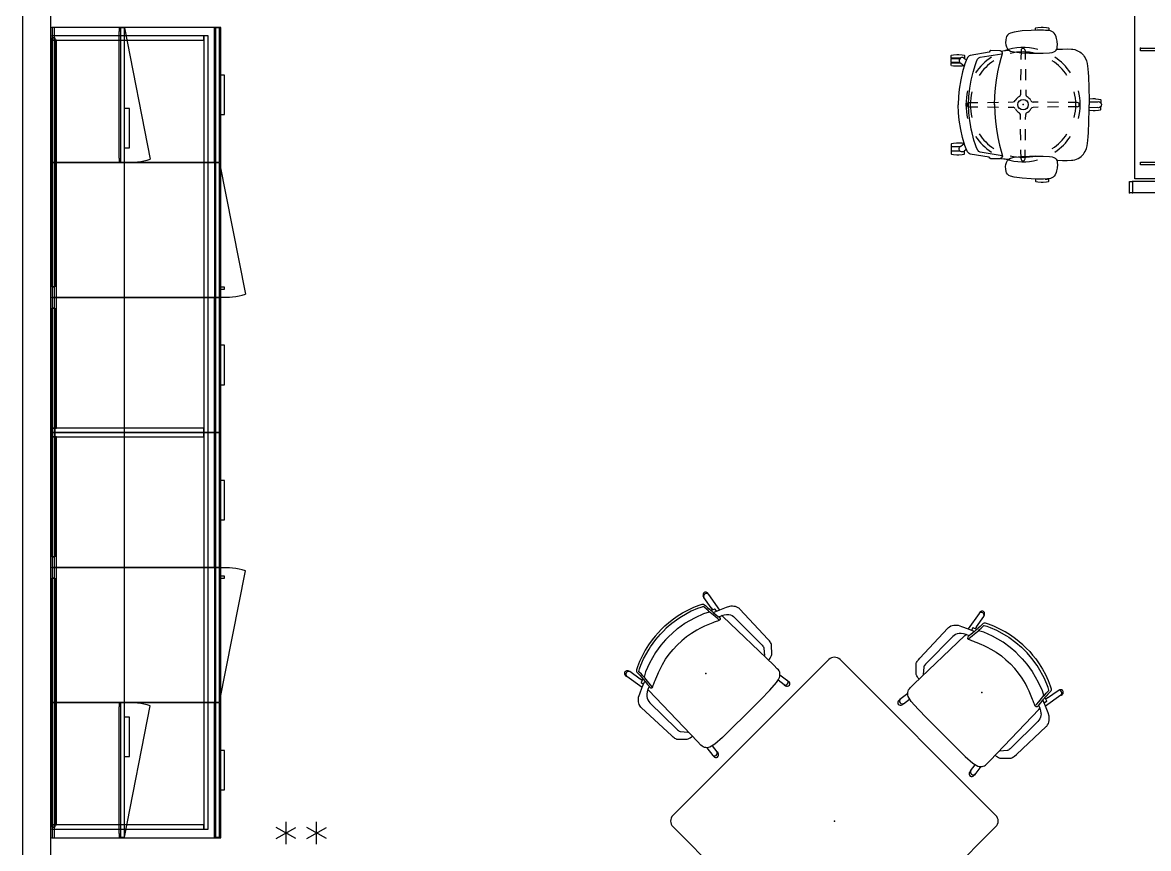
# Model space of a CAD drawing. Header units: inches. Extents: x -282 to 309, y -215 to 288.
# Drawn here: x -281.8 to -81.8, y -74 to 72.8 of the extents above; entities that cross this region are included whole.
import ezdxf

# ---------------------------------------------------------------- set-up
doc = ezdxf.new("R2010")
doc.units = ezdxf.units.IN
doc.header["$MEASUREMENT"] = 0
for name, color, linetype in [('HARDWARE', 4, 'Continuous'), ('PANEL', 7, 'Continuous'), ('PANEL-HT', 7, 'Continuous'), ('SEAT', 5, 'Continuous'), ('STORAGE', 4, 'Continuous'), ('TABLE', 6, 'Continuous'), ('WKSURF', 6, 'Continuous')]:
    doc.layers.add(name, color=color, linetype=linetype)

# ---------------------------------------------------------------- blocks, each defined once
blk = doc.blocks.new('aao271_48h_0p')
at = {"layer": 'HARDWARE'}
for p, q in [((0, -2), (0, 0)), ((0, 0), (0.5, 0)), ((0.5, 0), (0.5, -2)), ((0.5, -2), (0, -2))]:
    blk.add_line(p, q, dxfattribs=at)
for p in [(0, 0), (0.5, 0)]:
    blk.add_point(p, dxfattribs=at)
blk = doc.blocks.new('mc1151_4830_0p')
at = {"layer": 'PANEL'}
for p, q in [((0, 0), (30, 0)), ((0, -2), (0, 0)), ((30, -2), (30, 0)), ((0, -2), (30, -2))]:
    blk.add_line(p, q, dxfattribs=at)
for p in [(0, 0), (30, 0), (0, -2), (30, -2)]:
    blk.add_point(p, dxfattribs=at)
at = {"layer": 'PANEL-HT'}
for p, q in [((9, -2), (11, 0)), ((10, -2), (12, 0)), ((11, -2), (13, 0)), ((17, -2), (19, 0)), ((18, -2), (20, 0)), ((21, 0), (19, -2))]:
    blk.add_line(p, q, dxfattribs=at)
blk = doc.blocks.new('1verus_stool_uphst_syntltlim_adjarms_adjseat_0p')
at = {"layer": 'SEAT'}
for p, q in [((-2.94, 12.1), (-3.03, 11.87)), ((-2.79, 12.33), (-2.94, 12.1)), ((-2.5, 12.59), (-2.79, 12.33)), ((-2.24, 12.73), (-2.5, 12.59)), ((-1.61, 12.91), (-2.24, 12.73)), ((-0.18, 13.09), (-1.61, 12.91)), ((1.44, 13.2), (-0.18, 13.09)), ((2.46, 13.23), (1.44, 13.2)), ((2.21, 13.57), (2.28, 13.65)), ((2.22, 13.23), (2.21, 13.57)), ((2.28, 13.65), (2.62, 13.71)), ((3.62, 13.24), (2.46, 13.23)), ((2.62, 13.71), (3.21, 13.76)), ((3.21, 13.76), (3.57, 13.76)), ((3.57, 13.76), (4.15, 13.71)), ((4.34, 13.2), (3.62, 13.24)), ((3.97, 13.22), (4.1, 13.25)), ((4.1, 13.25), (4.3, 13.23)), ((4.15, 13.71), (4.5, 13.65)), ((4.3, 13.23), (4.37, 13.2)), ((4.56, 13.17), (4.34, 13.2)), ((4.5, 13.65), (4.56, 13.57)), ((4.56, 13.57), (4.56, 13.18)), ((4.9, 13.11), (4.56, 13.17)), ((5.14, 13.01), (4.9, 13.11)), ((5.36, 12.87), (5.14, 13.01)), ((5.54, 12.72), (5.36, 12.87)), ((5.73, 12.45), (5.54, 12.72)), ((5.88, 12.07), (5.73, 12.45)), ((5.94, 11.75), (5.88, 12.07)), ((-3.09, 11.49), (-3.11, 11)), ((-3.11, 11), (-3.06, 10.64)), ((-3.03, 11.87), (-3.09, 11.49)), ((-3.06, 10.64), (-2.97, 10.27)), ((-2.97, 10.27), (-2.78, 9.94)), ((6.04, 11.27), (5.94, 11.75)), ((5.98, 9.87), (6.04, 10.05)), ((6.09, 10.65), (6.04, 11.27)), ((6.04, 10.05), (6.08, 10.32)), ((6.08, 10.32), (6.09, 10.65)), ((-12.76, 8.19), (-12.74, 8.21)), ((-12.76, 7.52), (-12.76, 8.19)), ((-12.75, 8.71), (-12.69, 8.78)), ((-12.75, 8.31), (-12.75, 8.71)), ((-12.72, 8.27), (-12.75, 8.31)), ((-12.74, 8.21), (-11.22, 8.21)), ((-11.17, 8.27), (-12.72, 8.27)), ((-12.69, 8.78), (-12.34, 8.84)), ((-12.34, 8.84), (-11.75, 8.89)), ((-11.77, 8.21), (-11.77, 8.27)), ((-11.75, 8.89), (-11.39, 8.89)), ((-11.39, 8.89), (-10.82, 8.84)), ((-11.39, 8.27), (-11.39, 8.21)), ((-11.26, 8.17), (-11.35, 7.98)), ((-11.12, 8.31), (-11.26, 8.17)), ((-10.92, 8.39), (-11.12, 8.31)), ((-10.7, 8.38), (-10.92, 8.39)), ((-10.82, 8.84), (-10.47, 8.78)), ((-10.5, 8.29), (-10.7, 8.38)), ((-10.41, 8.17), (-10.5, 8.29)), ((-10.44, 8.27), (-10.49, 8.27)), ((-10.47, 8.78), (-10.41, 8.71)), ((-10.4, 8.31), (-10.44, 8.27)), ((-10.41, 8.71), (-10.4, 8.31)), ((-10.07, 7.94), (-10.41, 8.17)), ((-9.87, 8.36), (-10.13, 7.84)), ((-9.6, 8.65), (-9.87, 8.36)), ((-9.37, 8.76), (-9.6, 8.65)), ((-6.03, 9.3), (-9.37, 8.76)), ((-8.26, 7.68), (-8.08, 8.09)), ((-8.08, 8.09), (-7.86, 8.34)), ((-7.86, 8.34), (-7.63, 8.42)), ((-7.63, 8.42), (-3.75, 9.06)), ((-5.9, 9.49), (-6.03, 9.3)), ((-5.73, 9.63), (-5.9, 9.49)), ((-4.14, 9.59), (-5.73, 9.63)), ((-4.18, 7.16), (-3.89, 8.27)), ((-4.05, 9.56), (-4.14, 9.59)), ((-3.82, 9.45), (-4.05, 9.56)), ((-3.82, 9.46), (-4, 9.56)), ((-3.89, 8.27), (-3.67, 9.12)), ((-3.87, 9.48), (-3.57, 9.55)), ((-3.7, 9.32), (-3.82, 9.46)), ((-3.7, 9.31), (-3.82, 9.45)), ((-3.75, 9.06), (-3.66, 9.13)), ((-3.66, 9.13), (-3.7, 9.32)), ((-3.67, 9.12), (-3.7, 9.31)), ((-3.57, 9.55), (-2.64, 9.7)), ((-2.78, 9.94), (-2.53, 9.7)), ((-2.64, 9.7), (-2.53, 9.7)), ((-2.53, 9.7), (-2.21, 9.52)), ((-2.21, 9.52), (-1.61, 9.36)), ((-1.61, 9.36), (-0.21, 9.2)), ((-0.36, 9.64), (-0.38, 8.01)), ((-0.21, 9.2), (1.17, 9.15)), ((0.36, 9.64), (0.39, 8.01)), ((1.17, 9.15), (3.59, 9.14)), ((3.59, 9.14), (4.67, 9.22)), ((4.67, 9.22), (5.19, 9.29)), ((5.19, 9.29), (5.46, 9.38)), ((5.46, 9.38), (5.68, 9.51)), ((5.68, 9.51), (5.87, 9.7)), ((5.87, 9.7), (5.98, 9.87)), ((5.98, 9.87), (7.02, 9.89)), ((7.02, 9.89), (7.81, 9.9)), ((7.81, 9.9), (8.58, 9.87)), ((8.58, 9.87), (8.82, 9.85)), ((8.82, 9.85), (9.18, 9.78)), ((9.18, 9.78), (9.81, 9.52)), ((9.81, 9.52), (10.06, 9.37)), ((10.06, 9.37), (10.32, 9.2)), ((10.32, 9.2), (10.56, 8.98)), ((10.56, 8.98), (10.71, 8.8)), ((10.71, 8.8), (10.88, 8.57)), ((10.88, 8.57), (11.03, 8.31)), ((11.03, 8.31), (11.25, 7.8)), ((-12.74, 7.5), (-12.76, 7.52)), ((-12.75, 7.4), (-12.71, 7.44)), ((-12.75, 7.01), (-12.75, 7.4)), ((-12.69, 6.92), (-12.75, 7.01)), ((-11.22, 7.5), (-12.74, 7.5)), ((-12.71, 7.44), (-11.18, 7.44)), ((-12.36, 6.86), (-12.69, 6.92)), ((-11.8, 6.82), (-12.36, 6.86)), ((-11.37, 6.82), (-11.8, 6.82)), ((-11.77, 7.44), (-11.77, 7.5)), ((-11.39, 7.44), (-11.39, 7.5)), ((-11.35, 7.98), (-11.37, 7.77)), ((-11.37, 7.77), (-11.29, 7.57)), ((-10.82, 6.86), (-11.37, 6.82)), ((-11.29, 7.57), (-11.15, 7.42)), ((-11.15, 7.42), (-11.03, 7.36)), ((-11.03, 7.36), (-10.44, 6.92)), ((-10.47, 6.92), (-10.82, 6.86)), ((-10.34, 7.24), (-10.75, 5.81)), ((-10.46, 6.93), (-10.47, 6.92)), ((-10.13, 7.84), (-10.34, 7.24)), ((-8.87, 5.77), (-8.46, 7.16)), ((-8.46, 7.16), (-8.26, 7.68)), ((-4.49, 5.81), (-4.18, 7.16)), ((-0.41, 6.31), (-0.43, 4.35)), ((0.41, 6.31), (0.44, 4.35)), ((11.25, 7.8), (11.38, 7.29)), ((11.38, 7.29), (11.52, 6.38)), ((11.52, 6.38), (11.58, 5.66)), ((-11.06, 4.41), (-11.33, 2.74)), ((-10.75, 5.81), (-11.06, 4.41)), ((-9.48, 2.91), (-9.22, 4.38)), ((-9.22, 4.38), (-8.87, 5.77)), ((-4.89, 2.99), (-4.73, 4.34)), ((-4.73, 4.34), (-4.49, 5.81)), ((11.58, 5.66), (11.62, 4.98)), ((11.62, 4.98), (11.71, 2.98)), ((-11.33, 2.74), (-11.47, 1.47)), ((-9.64, 1.45), (-9.48, 2.91)), ((-5, 1.51), (-4.89, 2.99)), ((-0.46, 2.66), (-0.47, 1.77)), ((0.47, 2.66), (0.48, 1.77)), ((11.71, 2.98), (11.75, 0.84)), ((-11.47, 1.47), (-11.53, -0.01)), ((-9.7, 0.01), (-9.64, 1.45)), ((-9.63, -1.46), (-9.7, 0.01)), ((-9.64, 0.36), (-8.01, 0.39)), ((-6.31, 0.41), (-4.35, 0.44)), ((-5.08, -0.02), (-5, 1.51)), ((-5.08, 0), (-5, -1.53)), ((-2.66, 0.47), (-1.77, 0.48)), ((2.66, 0.46), (1.77, 0.47)), ((6.31, 0.41), (4.35, 0.43)), ((9.64, 0.36), (8.01, 0.38)), ((11.85, 0.99), (11.75, 0.97)), ((11.75, 0.84), (11.75, -0.01)), ((11.76, 0.53), (13.26, 0.51)), ((12.42, 1.04), (11.85, 0.99)), ((12.86, 1.04), (12.42, 1.04)), ((12.86, 1.04), (13.43, 0.99)), ((13.26, 0.51), (13.4, 0.54)), ((13.4, 0.54), (13.61, 0.49)), ((13.43, 0.99), (13.76, 0.93)), ((13.61, 0.49), (13.77, 0.38)), ((13.78, 0.41), (13.72, 0.41)), ((13.76, 0.93), (13.82, 0.85)), ((13.77, 0.38), (13.88, 0.21)), ((13.82, 0.46), (13.78, 0.41)), ((13.8, 0.36), (13.78, 0.36)), ((13.8, 0.36), (13.83, 0.34)), ((13.82, 0.85), (13.82, 0.46)), ((13.83, 0.34), (13.83, 0.3)), ((13.88, 0.21), (13.93, 0)), ((-11.47, -1.48), (-11.53, -0.01)), ((-11.33, -2.75), (-11.47, -1.48)), ((-9.64, -0.36), (-8.01, -0.38)), ((-9.47, -2.9), (-9.63, -1.46)), ((-6.31, -0.41), (-4.35, -0.43)), ((-5, -1.53), (-4.89, -3.01)), ((-2.66, -0.46), (-1.77, -0.47)), ((-0.47, -2.66), (-0.48, -1.77)), ((0.46, -2.66), (0.47, -1.77)), ((2.66, -0.47), (1.77, -0.48)), ((6.31, -0.41), (4.35, -0.44)), ((9.64, -0.36), (8.01, -0.39)), ((11.71, -3), (11.75, -0.86)), ((11.75, -0.86), (11.75, -0.01)), ((13.24, -0.51), (11.75, -0.54)), ((11.75, -0.97), (11.87, -0.99)), ((11.87, -0.99), (12.46, -1.04)), ((12.46, -1.04), (12.82, -1.04)), ((12.82, -1.04), (13.4, -0.99)), ((13.38, -0.54), (13.24, -0.51)), ((13.59, -0.5), (13.38, -0.54)), ((13.4, -0.99), (13.75, -0.93)), ((13.77, -0.38), (13.59, -0.5)), ((13.79, -0.42), (13.71, -0.42)), ((13.75, -0.93), (13.81, -0.85)), ((13.88, -0.21), (13.77, -0.38)), ((13.81, -0.35), (13.79, -0.35)), ((13.79, -0.42), (13.81, -0.46)), ((13.83, -0.33), (13.81, -0.35)), ((13.81, -0.85), (13.81, -0.46)), ((13.83, -0.29), (13.83, -0.33)), ((13.93, 0), (13.88, -0.21)), ((-11.06, -4.42), (-11.33, -2.75)), ((-9.36, -3.53), (-9.47, -2.9)), ((-9.21, -4.36), (-9.36, -3.53)), ((-4.89, -3.01), (-4.73, -4.35)), ((11.62, -5), (11.71, -3)), ((-10.75, -5.82), (-11.06, -4.42)), ((-10.34, -7.26), (-10.75, -5.82)), ((-9.07, -5), (-9.21, -4.36)), ((-8.88, -5.77), (-9.07, -5)), ((-8.72, -6.31), (-8.88, -5.77)), ((-4.73, -4.35), (-4.49, -5.82)), ((-4.49, -5.82), (-4.18, -7.17)), ((-0.41, -6.31), (-0.44, -4.35)), ((0.41, -6.31), (0.43, -4.35)), ((11.52, -6.39), (11.58, -5.67)), ((11.58, -5.67), (11.62, -5)), ((-12.74, -7.52), (-12.76, -7.53)), ((-12.76, -7.53), (-12.76, -8.2)), ((-12.69, -6.94), (-12.75, -7.02)), ((-12.75, -7.02), (-12.75, -7.41)), ((-12.75, -7.41), (-12.71, -7.46)), ((-11.22, -7.52), (-12.74, -7.52)), ((-12.71, -7.46), (-11.18, -7.46)), ((-12.36, -6.88), (-12.69, -6.94)), ((-11.8, -6.83), (-12.36, -6.88)), ((-11.37, -6.83), (-11.8, -6.83)), ((-11.77, -7.46), (-11.77, -7.52)), ((-11.39, -7.46), (-11.39, -7.51)), ((-10.82, -6.87), (-11.37, -6.83)), ((-11.37, -7.78), (-11.29, -7.59)), ((-11.35, -7.99), (-11.37, -7.78)), ((-11.26, -8.19), (-11.35, -7.99)), ((-11.29, -7.59), (-11.15, -7.43)), ((-11.15, -7.43), (-11.03, -7.38)), ((-11.03, -7.38), (-10.44, -6.93)), ((-10.47, -6.94), (-10.82, -6.87)), ((-10.46, -6.95), (-10.47, -6.94)), ((-10.07, -7.96), (-10.41, -8.19)), ((-10.13, -7.85), (-10.34, -7.26)), ((-9.87, -8.37), (-10.13, -7.85)), ((-8.46, -7.16), (-8.72, -6.31)), ((-8.27, -7.68), (-8.46, -7.16)), ((-8.06, -8.09), (-8.27, -7.68)), ((-4.18, -7.17), (-3.89, -8.29)), ((11.03, -8.33), (11.25, -7.81)), ((11.25, -7.81), (11.38, -7.3)), ((11.38, -7.3), (11.52, -6.39)), ((-12.76, -8.2), (-12.74, -8.22)), ((-12.72, -8.28), (-12.75, -8.32)), ((-12.75, -8.32), (-12.75, -8.72)), ((-12.75, -8.72), (-12.69, -8.8)), ((-12.74, -8.22), (-11.22, -8.22)), ((-11.17, -8.28), (-12.72, -8.28)), ((-12.69, -8.8), (-12.34, -8.86)), ((-12.34, -8.86), (-11.75, -8.91)), ((-11.77, -8.22), (-11.77, -8.28)), ((-11.75, -8.91), (-11.39, -8.91)), ((-11.39, -8.28), (-11.39, -8.22)), ((-11.39, -8.91), (-10.82, -8.86)), ((-11.12, -8.33), (-11.26, -8.19)), ((-10.92, -8.4), (-11.12, -8.33)), ((-10.7, -8.4), (-10.92, -8.4)), ((-10.82, -8.86), (-10.47, -8.8)), ((-10.5, -8.3), (-10.7, -8.4)), ((-10.41, -8.19), (-10.5, -8.3)), ((-10.44, -8.28), (-10.49, -8.28)), ((-10.47, -8.8), (-10.41, -8.72)), ((-10.4, -8.33), (-10.44, -8.28)), ((-10.41, -8.72), (-10.4, -8.33)), ((-9.6, -8.67), (-9.87, -8.37)), ((-9.37, -8.78), (-9.6, -8.67)), ((-6.03, -9.31), (-9.37, -8.78)), ((-7.85, -8.34), (-8.06, -8.09)), ((-7.63, -8.44), (-7.85, -8.34)), ((-4.09, -9.01), (-7.63, -8.44)), ((-5.9, -9.5), (-6.03, -9.31)), ((-5.73, -9.65), (-5.9, -9.5)), ((-4.14, -9.61), (-5.73, -9.65)), ((-4.05, -9.58), (-4.14, -9.61)), ((-3.8, -9.07), (-4.09, -9.01)), ((-3.82, -9.46), (-4.05, -9.58)), ((-3.83, -9.6), (-4.01, -9.56)), ((-4, -9.56), (-3.82, -9.46)), ((-3.89, -8.29), (-3.67, -9.13)), ((-3.43, -9.66), (-3.83, -9.6)), ((-3.7, -9.33), (-3.82, -9.46)), ((-3.82, -9.46), (-3.7, -9.33)), ((-3.66, -9.13), (-3.8, -9.07)), ((-3.67, -9.13), (-3.7, -9.33)), ((-3.7, -9.33), (-3.66, -9.13)), ((-3.16, -9.68), (-3.43, -9.66)), ((-2.64, -9.72), (-3.16, -9.68)), ((-2.97, -10.27), (-2.78, -9.94)), ((-2.78, -9.94), (-2.53, -9.7)), ((-2.64, -9.72), (-2.54, -9.72)), ((-2.53, -9.7), (-2.21, -9.52)), ((-2.21, -9.52), (-1.61, -9.36)), ((-1.61, -9.36), (-0.21, -9.2)), ((-0.36, -9.64), (-0.39, -8.01)), ((-0.21, -9.2), (1.17, -9.15)), ((0.36, -9.64), (0.38, -8.01)), ((1.17, -9.15), (3.59, -9.14)), ((3.59, -9.14), (4.67, -9.22)), ((4.67, -9.22), (5.19, -9.29)), ((5.19, -9.29), (5.46, -9.38)), ((5.46, -9.38), (5.68, -9.51)), ((5.68, -9.51), (5.87, -9.7)), ((5.87, -9.7), (5.98, -9.87)), ((5.98, -9.87), (6.04, -10.05)), ((5.98, -9.89), (7.02, -9.91)), ((7.02, -9.91), (7.81, -9.91)), ((7.81, -9.91), (8.58, -9.89)), ((8.58, -9.89), (8.82, -9.86)), ((8.82, -9.86), (9.18, -9.79)), ((9.18, -9.79), (9.81, -9.54)), ((9.81, -9.54), (10.06, -9.39)), ((10.06, -9.39), (10.32, -9.21)), ((10.32, -9.21), (10.56, -8.99)), ((10.56, -8.99), (10.71, -8.81)), ((10.71, -8.81), (10.88, -8.59)), ((10.88, -8.59), (11.03, -8.33)), ((-3.11, -11), (-3.06, -10.64)), ((-3.09, -11.49), (-3.11, -11)), ((-3.03, -11.87), (-3.09, -11.49)), ((-3.06, -10.64), (-2.97, -10.27)), ((-2.94, -12.1), (-3.03, -11.87)), ((5.94, -11.75), (5.88, -12.07)), ((6.04, -11.27), (5.94, -11.75)), ((6.04, -10.05), (6.08, -10.32)), ((6.09, -10.65), (6.04, -11.27)), ((6.08, -10.32), (6.09, -10.65)), ((-2.79, -12.33), (-2.94, -12.1)), ((-2.5, -12.59), (-2.79, -12.33)), ((-2.24, -12.73), (-2.5, -12.59)), ((-1.61, -12.91), (-2.24, -12.73)), ((-0.18, -13.09), (-1.61, -12.91)), ((1.44, -13.2), (-0.18, -13.09)), ((2.46, -13.23), (1.44, -13.2)), ((2.22, -13.23), (2.21, -13.59)), ((2.21, -13.59), (2.28, -13.66)), ((2.28, -13.66), (2.62, -13.72)), ((3.62, -13.24), (2.46, -13.23)), ((2.62, -13.72), (3.21, -13.77)), ((3.21, -13.77), (3.57, -13.77)), ((3.57, -13.77), (4.15, -13.72)), ((4.34, -13.2), (3.62, -13.24)), ((3.93, -13.22), (4.1, -13.27)), ((4.1, -13.27), (4.3, -13.25)), ((4.15, -13.72), (4.5, -13.66)), ((4.3, -13.25), (4.4, -13.19)), ((4.56, -13.17), (4.34, -13.2)), ((4.5, -13.66), (4.56, -13.59)), ((4.55, -13.17), (4.56, -13.19)), ((4.9, -13.11), (4.56, -13.17)), ((4.56, -13.59), (4.56, -13.19)), ((5.14, -13.01), (4.9, -13.11)), ((5.36, -12.87), (5.14, -13.01)), ((5.54, -12.72), (5.36, -12.87)), ((5.73, -12.45), (5.54, -12.72)), ((5.88, -12.07), (5.73, -12.45))]:
    blk.add_line(p, q, dxfattribs=at)
blk.add_circle((0, 0), 0.933, dxfattribs=at)
for centre, radius, start, end in [((0, 0), 10.15, 75.0668, 109.0748), ((0, 0), 10.15, 123.6901, 146.3099), ((0, 0), 9.37, 75.9638, 104.0362), ((0, 9.63), 0.361, 0.8819, 179.2214), ((0, 0), 10.15, 33.6901, 56.3099), ((0, 0), 9.37, 123.6901, 146.3099), ((0, 0), 9.37, 33.6901, 56.3099), ((0, 0), 10.15, 165.9638, 194.0362), ((0, 0), 9.37, 165.9638, 194.0362), ((0, 0), 9.37, 345.9638, 14.0362), ((0, 0), 10.15, 345.9638, 14.0362), ((-9.63, 0), 0.361, 90.8819, 269.2214), ((-1.78, 0.9), 0.422, 270.8819, 336.6414), ((0, 0), 1.57, 113.9767, 152.0579), ((-0.89, 1.78), 0.422, 306.3784, 359.2214), ((0.9, 1.78), 0.422, 180.8819, 246.6414), ((0, 0), 1.57, 29.2039, 62.0579), ((1.78, 0.89), 0.422, 196.8021, 269.2214), ((9.63, 0), 0.361, 270.8819, 89.2214), ((-1.78, -0.89), 0.422, 16.8021, 89.2214), ((0, 0), 1.57, 209.2039, 242.0579), ((-0.9, -1.78), 0.422, 0.8819, 66.6414), ((0.89, -1.78), 0.422, 126.3784, 179.2214), ((0, 0), 1.57, 293.9767, 332.0579), ((1.78, -0.9), 0.422, 90.8819, 156.6414), ((0, 0), 10.15, 213.6901, 236.3099), ((0, 0), 9.37, 213.6901, 236.3099), ((0, 0), 9.37, 303.6901, 326.3099), ((0, 0), 10.15, 303.6901, 326.3099), ((0, 0), 10.15, 252.6819, 284.6267), ((0, 0), 9.37, 255.9638, 284.0362), ((0, -9.63), 0.361, 180.8819, 359.2214)]:
    blk.add_arc(centre, radius, start, end, dxfattribs=at)
blk.add_point((0, 0), dxfattribs=at)
blk = doc.blocks.new('mc2141_3060c_0p')
at = {"layer": 'WKSURF'}
for p, q in [((60, 0), (0, 0)), ((0, -30), (0, 0)), ((60, 0), (60, -30)), ((7.5, -11.5), (4.5, -11.5)), ((13.5, -11.5), (10.5, -11.5)), ((19.5, -11.5), (16.5, -11.5)), ((25.5, -11.5), (22.5, -11.5)), ((31.5, -11.5), (28.5, -11.5)), ((37.5, -11.5), (34.5, -11.5)), ((43.5, -11.5), (40.5, -11.5)), ((49.5, -11.5), (46.5, -11.5)), ((55.5, -11.5), (52.5, -11.5)), ((2.5, -13.625), (3, -13.625)), ((2.5, -16.8125), (2.5, -13.625)), ((3, -13.625), (3, -16.8125)), ((7.5, -13), (4.5, -13)), ((13.5, -13), (10.5, -13)), ((19.5, -13), (16.5, -13)), ((25.5, -13), (22.5, -13)), ((22.75, -13.625), (23.25, -13.625)), ((22.75, -16.8125), (22.75, -13.625)), ((23.25, -13.625), (23.25, -16.8125)), ((31.5, -13), (28.5, -13)), ((37.5, -13), (34.5, -13)), ((36.75, -16.8125), (36.75, -13.625)), ((36.75, -13.625), (37.25, -13.625)), ((37.25, -13.625), (37.25, -16.8125)), ((43.5, -13), (40.5, -13)), ((49.5, -13), (46.5, -13)), ((55.5, -13), (52.5, -13)), ((57, -13.625), (57.5, -13.625)), ((57, -16.8125), (57, -13.625)), ((57.5, -13.625), (57.5, -16.8125)), ((2.5, -22.8125), (2.5, -19.8125)), ((3, -19.8125), (3, -22.8125)), ((22.75, -22.8125), (22.75, -19.8125)), ((23.25, -19.8125), (23.25, -22.8125)), ((36.75, -22.8125), (36.75, -19.8125)), ((37.25, -19.8125), (37.25, -22.8125)), ((57, -22.8125), (57, -19.8125)), ((57.5, -19.8125), (57.5, -22.8125)), ((2.5, -29), (2.5, -25.8125)), ((3, -25.8125), (3, -29)), ((22.75, -29), (22.75, -25.8125)), ((23.25, -25.8125), (23.25, -29)), ((36.75, -29), (36.75, -25.8125)), ((37.25, -25.8125), (37.25, -29)), ((57, -29), (57, -25.8125)), ((57.5, -25.8125), (57.5, -29)), ((60, -30), (0, -30)), ((3, -29), (2.5, -29)), ((23.25, -29), (22.75, -29)), ((37.25, -29), (36.75, -29)), ((57.5, -29), (57, -29))]:
    blk.add_line(p, q, dxfattribs=at)
for p in [(0, 0), (60, 0), (2.5, -29), (36.75, -29)]:
    blk.add_point(p, dxfattribs=at)
blk = doc.blocks.new('4CH300_192413SLLNLKL_0P')
at = {"layer": 'STORAGE'}
for p, q in [((24, 0), (0, 0)), ((0, 0), (0, -11.99)), ((24, -11.99), (24, 0)), ((0, -11.99), (0.76, -11.99)), ((0.76, -11.99), (0.76, -11.93)), ((0.76, -11.93), (23.24, -11.93)), ((23.24, -11.93), (23.24, -11.99)), ((23.24, -11.99), (24, -11.99)), ((23.94, -12.12), (0.06, -12.12)), ((0.06, -12.12), (0.06, -12.88)), ((0.06, -12.88), (23.44, -17.44)), ((0.06, -12.88), (23.94, -12.88)), ((14.44, -12.88), (14.44, -13.75)), ((14.44, -13.75), (21.44, -13.75)), ((21.44, -13.75), (21.44, -12.88)), ((23.94, -12.88), (23.94, -12.12))]:
    blk.add_line(p, q, dxfattribs=at)
blk.add_arc((10.48, -13.71), 13.49, 343.9456, 3.5611, dxfattribs=at)
for p in [(0, 0), (24, 0)]:
    blk.add_point(p, dxfattribs=at)
blk = doc.blocks.new('4ch302_192413oml_0p')
at = {"layer": 'STORAGE'}
for p, q in [((0, 0), (0, -12.87)), ((24, 0), (0, 0)), ((24, -12.87), (24, 0)), ((0, -12.87), (0.76, -12.87)), ((0.76, -12.84), (23.24, -12.84)), ((0.76, -12.87), (0.76, -12.84)), ((23.24, -12.84), (23.24, -12.87)), ((23.24, -12.87), (24, -12.87))]:
    blk.add_line(p, q, dxfattribs=at)
for p in [(0, 0, 0), (24, 0, 0)]:
    blk.add_point(p, dxfattribs=at)
blk = doc.blocks.new('4CH302_194813OML_0P')
at = {"layer": 'STORAGE'}
for p, q in [((0, 0), (0, -12.87)), ((48, 0), (0, 0)), ((48, -12.87), (48, 0)), ((0, -12.87), (0.76, -12.87)), ((0.76, -12.84), (47.24, -12.84)), ((0.76, -12.87), (0.76, -12.84)), ((47.24, -12.84), (47.24, -12.87)), ((47.24, -12.87), (48, -12.87))]:
    blk.add_line(p, q, dxfattribs=at)
for p in [(0, 0, 0), (48, 0, 0)]:
    blk.add_point(p, dxfattribs=at)
blk = doc.blocks.new('4CH300_192413SLRNLKL_0P')
at = {"layer": 'STORAGE'}
for p, q in [((24, 0), (0, 0)), ((0, 0), (0, -11.99)), ((24, -11.99), (24, 0)), ((0, -11.99), (0.76, -11.99)), ((0.76, -11.99), (0.76, -11.93)), ((0.76, -11.93), (23.24, -11.93)), ((23.24, -11.93), (23.24, -11.99)), ((23.24, -11.99), (24, -11.99)), ((23.94, -12.12), (0.06, -12.12)), ((0.06, -12.12), (0.06, -12.88)), ((0.06, -12.88), (23.94, -12.88)), ((23.94, -12.88), (0.56, -17.44)), ((2.56, -12.88), (2.56, -13.75)), ((2.56, -13.75), (9.56, -13.75)), ((9.56, -13.75), (9.56, -12.88)), ((23.94, -12.88), (23.94, -12.12))]:
    blk.add_line(p, q, dxfattribs=at)
blk.add_arc((13.52, -13.71), 13.49, 176.4389, 196.0544, dxfattribs=at)
for p in [(0, 0), (24, 0)]:
    blk.add_point(p, dxfattribs=at)
blk = doc.blocks.new('4ch220_362430sdnlkl_0p')
at = {"layer": 'STORAGE'}
for p, q in [((0, 0), (0, -28.875)), ((24, 0), (0, 0)), ((0, 0), (0, -28.875)), ((24, 0), (0, 0)), ((24, -28.875), (24, 0)), ((24, -28.875), (24, 0)), ((0, -28.875), (24, -28.875)), ((0, -28.875), (24, -28.875)), ((0.0625, -29), (0.0625, -29.76)), ((23.9375, -29), (0.0625, -29)), ((0.0625, -29.76), (23.9375, -29.76)), ((8.5, -29.76), (8.5, -30.635)), ((15.5, -30.635), (15.5, -29.76)), ((23.9375, -29.76), (23.9375, -29)), ((8.5, -30.635), (15.5, -30.635))]:
    blk.add_line(p, q, dxfattribs=at)
for p in [(0, 0), (24, 0)]:
    blk.add_point(p, dxfattribs=at)
blk = doc.blocks.new('4CH230_362430DSLNLKL_0P')
at = {"layer": 'STORAGE'}
for p, q in [((24, 0), (0, 0)), ((0, 0), (0, -28.88)), ((24, -28.88), (24, 0)), ((0, -28.88), (24, -28.88)), ((23.94, -29), (0.06, -29)), ((0.06, -29), (0.06, -29.76)), ((0.06, -29.76), (23.44, -34.33)), ((0.06, -29.76), (23.94, -29.76)), ((22.1, -29.76), (22.1, -30.64)), ((22.47, -30.64), (22.47, -29.76)), ((23.94, -29.76), (23.94, -29)), ((22.1, -30.64), (22.47, -30.64))]:
    blk.add_line(p, q, dxfattribs=at)
blk.add_arc((10.48, -30.6), 13.49, 343.9456, 3.5611, dxfattribs=at)
for p in [(0, 0), (24, 0)]:
    blk.add_point(p, dxfattribs=at)
blk = doc.blocks.new('4CH220_362430FMNLKL_0P')
at = {"layer": 'STORAGE'}
for p, q in [((0, 0), (0, -28.875)), ((24, 0), (0, 0)), ((0, 0), (0, -28.875)), ((24, 0), (0, 0)), ((24, -28.875), (24, 0)), ((24, -28.875), (24, 0)), ((0, -28.875), (24, -28.875)), ((0, -28.875), (24, -28.875)), ((0.0625, -29), (0.0625, -29.76)), ((23.9375, -29), (0.0625, -29)), ((0.0625, -29.76), (23.9375, -29.76)), ((8.5, -29.76), (8.5, -30.635)), ((15.5, -30.635), (15.5, -29.76)), ((23.9375, -29.76), (23.9375, -29)), ((8.5, -30.635), (15.5, -30.635))]:
    blk.add_line(p, q, dxfattribs=at)
for p in [(0, 0), (24, 0)]:
    blk.add_point(p, dxfattribs=at)
blk = doc.blocks.new('4CH230_362430DSRNLKL_0P')
at = {"layer": 'STORAGE'}
for p, q in [((24, 0), (0, 0)), ((0, 0), (0, -28.88)), ((24, -28.88), (24, 0)), ((0, -28.88), (24, -28.88)), ((23.94, -29), (0.06, -29)), ((0.06, -29), (0.06, -29.76)), ((0.06, -29.76), (23.94, -29.76)), ((23.94, -29.76), (0.56, -34.33)), ((1.46, -29.76), (1.46, -30.64)), ((1.84, -30.64), (1.84, -29.76)), ((23.94, -29.76), (23.94, -29)), ((1.46, -30.64), (1.84, -30.64))]:
    blk.add_line(p, q, dxfattribs=at)
blk.add_arc((13.52, -30.6), 13.49, 176.4389, 196.0544, dxfattribs=at)
for p in [(0, 0), (24, 0)]:
    blk.add_point(p, dxfattribs=at)
blk = doc.blocks.new('4CH250_3072IH_0P')
at = {"layer": 'STORAGE'}
for p, q in [((0, 0), (0, -26.98)), ((0.76, 0), (0, 0)), ((0.76, 0), (0.76, -0.76)), ((69.74, 0), (0.76, 0)), ((0.76, -26.98), (0.76, 0)), ((0.76, -0.76), (69.74, -0.76)), ((69.74, -0.76), (69.74, 0)), ((69.74, 0), (69.74, -26.98)), ((70.5, 0), (69.74, 0)), ((70.5, -26.98), (70.5, 0)), ((0, -26.98), (0, -27.74)), ((70.5, -26.98), (0, -26.98)), ((0, -26.98), (0.76, -26.98)), ((0, -27.74), (70.5, -27.74)), ((69.74, -26.98), (70.5, -26.98)), ((70.5, -27.74), (70.5, -26.98))]:
    blk.add_line(p, q, dxfattribs=at)
for p in [(0, 0), (70.5, 0)]:
    blk.add_point(p, dxfattribs=at)
blk = doc.blocks.new('4CH600_30724_0P')
at = {"layer": 'WKSURF'}
for p, q in [((0, 0), (0, -30)), ((72, 0), (0, 0)), ((0, -0.4375), (72, -0.4375)), ((72, -30), (72, 0)), ((0, -30), (72, -30))]:
    blk.add_line(p, q, dxfattribs=at)
for p in [(0, 0), (72, 0)]:
    blk.add_point(p, dxfattribs=at)
blk = doc.blocks.new('4CH105_25_0P')
at = {"layer": 'HARDWARE'}
for p, q in [((1.73, 1), (-1.73, -1)), ((-1.73, 1), (1.73, -1)), ((0, 2), (0, -2))]:
    blk.add_line(p, q, dxfattribs=at)
blk = doc.blocks.new('4ch110_50_0p')
at = {"layer": 'HARDWARE'}
for p, q in [((-1.719, 1), (1.719, -1)), ((1.719, 1), (-1.719, -1)), ((0, 2), (0, -2))]:
    blk.add_line(p, q, dxfattribs=at)
blk = doc.blocks.new('4CH100_48_0P')
at = {"layer": 'HARDWARE'}
for p, q in [((1.89, 0), (46.11, 0)), ((1.89, -0.47), (1.89, 0)), ((1.89, 0), (1.89, -0.47)), ((46.11, 0), (1.89, 0)), ((46.11, -0.47), (1.89, -0.47)), ((1.89, -0.47), (46.11, -0.47)), ((46.11, 0), (46.11, -0.47)), ((46.11, -0.47), (46.11, 0))]:
    blk.add_line(p, q, dxfattribs=at)
for p in [(0, 0), (48, 0)]:
    blk.add_point(p, dxfattribs=at)
blk = doc.blocks.new('LET106CLNG_0P')
at = {"layer": 'TABLE'}
for p, q in [((19.58, 21), (-19.58, 21)), ((-21, 19.58), (-21, -19.58)), ((21, -19.58), (21, 19.58)), ((-19.58, -21), (19.58, -21))]:
    blk.add_line(p, q, dxfattribs=at)
for centre, start, end in [((-19.58, 19.58), 90, 180), ((19.58, 19.58), 0, 90), ((-19.58, -19.58), 180, 270), ((19.58, -19.58), 270, 0)]:
    blk.add_arc(centre, 1.42, start, end, dxfattribs=at)
blk.add_point((0, 0), dxfattribs=at)
blk = doc.blocks.new('1VERUS_ASIDE_4LEG_UPHSBCK_ARMS_2P')
at = {"layer": 'SEAT'}
for p, q in [((-4.67, 12.14), (-4.9, 11.98)), ((-4.45, 12.25), (-4.67, 12.14)), ((-4.17, 12.34), (-4.45, 12.25)), ((-3.94, 12.38), (-4.17, 12.34)), ((-3.79, 12.39), (-3.94, 12.38)), ((3.48, 12.13), (-3.79, 12.39)), ((3.88, 12.1), (3.48, 12.13)), ((4.1, 12.07), (3.88, 12.1)), ((4.26, 12.04), (4.1, 12.07)), ((4.46, 11.99), (4.26, 12.04)), ((-9.57, 10.26), (-9.66, 10.31)), ((-9.57, 10.26), (-6.26, 9.7)), ((-5.74, 10.87), (-6.26, 9.7)), ((-5.45, 11.42), (-5.74, 10.87)), ((-5.29, 11.62), (-5.45, 11.42)), ((-5.11, 11.81), (-5.29, 11.62)), ((-4.9, 11.98), (-5.11, 11.81)), ((-5.07, 9.68), (-4.8, 10.03)), ((-4.8, 10.03), (-4.7, 10.15)), ((-4.7, 10.15), (-4.52, 10.28)), ((-4.52, 10.28), (-4.25, 10.46)), ((-4.25, 10.46), (-3.96, 10.59)), ((-3.96, 10.59), (-3.66, 10.66)), ((-3.66, 10.66), (-3.34, 10.68)), ((-3.34, 10.68), (3.26, 10.63)), ((3.26, 10.63), (3.53, 10.62)), ((3.53, 10.62), (3.73, 10.61)), ((3.73, 10.61), (3.9, 10.58)), ((3.9, 10.58), (4.07, 10.53)), ((4.07, 10.53), (4.12, 10.49)), ((4.12, 10.49), (5.1, 9.64)), ((4.58, 11.94), (4.46, 11.99)), ((4.66, 11.89), (4.58, 11.94)), ((5.91, 10.65), (4.66, 11.89)), ((6, 10.51), (5.91, 10.65)), ((6.05, 10.39), (6, 10.51)), ((6.1, 10.27), (6.05, 10.39)), ((6.16, 10.05), (6.1, 10.27)), ((6.21, 9.78), (6.16, 10.05)), ((-9.8, 9.32), (-10.08, 9.44)), ((-7.55, 8.93), (-9.8, 9.32)), ((-9.42, 7.74), (-9.17, 8.25)), ((-9.17, 8.25), (-9.05, 8.39)), ((-9.05, 8.39), (-8.97, 8.44)), ((-8.97, 8.44), (-8.82, 8.48)), ((-8.7, 8.15), (-8.92, 7.7)), ((-8.82, 8.48), (-8.49, 8.48)), ((-8.63, 8.17), (-8.7, 8.15)), ((-7.98, 8.18), (-8.63, 8.17)), ((-8.49, 8.48), (-8.08, 8.5)), ((-8.08, 8.5), (-7.61, 8.54)), ((-7.62, 8.19), (-7.98, 8.18)), ((-7.78, 7.33), (-7.31, 8.21)), ((-7.31, 8.2), (-7.62, 8.19)), ((-7.61, 8.54), (-6.64, 8.62)), ((-7.19, 8.77), (-7.56, 8.93)), ((-7.56, 8.93), (-7.16, 8.86)), ((-7.11, 8.22), (-7.31, 8.2)), ((-7.26, 8.57), (-7.06, 9.13)), ((-5.98, 8.31), (-7.11, 8.22)), ((-7.06, 9.13), (-7.03, 9.2)), ((-7.03, 9.2), (-7, 9.22)), ((-7, 9.22), (-6.98, 9.23)), ((-6.98, 9.23), (-6.48, 9.14)), ((-6.65, 8.71), (-6.66, 8.66)), ((-6.66, 8.66), (-6.65, 8.63)), ((-6.26, 9.7), (-6.65, 8.71)), ((-6.65, 8.63), (-6.64, 8.62)), ((-6.64, 8.62), (-5.97, 8.7)), ((-5.44, 8.36), (-5.98, 8.31)), ((-5.97, 8.7), (-5.58, 8.71)), ((-5.58, 8.71), (-5.53, 8.72)), ((-5.53, 8.72), (-5.5, 8.72)), ((-5.5, 8.72), (-5.27, 9.26)), ((-5.48, 8.76), (-5.29, 8.75)), ((-5.16, 8.39), (-5.44, 8.36)), ((-5.29, 8.75), (-5.14, 8.72)), ((-5.28, 9.26), (-5.07, 9.68)), ((-5.02, 9.28), (-5.28, 9.26)), ((-5.12, 8.06), (-5.24, 7.82)), ((-5.01, 8.42), (-5.16, 8.39)), ((-5.14, 8.72), (-4.99, 8.6)), ((-4.95, 8.43), (-5.12, 8.06)), ((7.49, 9.6), (-5.02, 9.28)), ((-4.95, 8.43), (-5.01, 8.42)), ((-4.99, 8.6), (-4.95, 8.43)), ((5.1, 9.64), (5.14, 9.57)), ((5.14, 9.57), (5.14, 9.54)), ((6.23, 9.57), (6.21, 9.78)), ((8.39, 9.59), (7.49, 9.6)), ((8.66, 9.58), (8.39, 9.59)), ((8.87, 9.54), (8.66, 9.58)), ((9.13, 9.44), (8.87, 9.54)), ((9.3, 9.32), (9.13, 9.44)), ((9.46, 9.18), (9.3, 9.32)), ((9.64, 8.98), (9.46, 9.18)), ((9.47, 9.17), (11.21, 9.41)), ((9.77, 8.75), (9.64, 8.98)), ((9.88, 8.41), (9.77, 8.75)), ((10, 7.74), (9.88, 8.41)), ((11.27, 8.44), (9.91, 8.25)), ((11.21, 9.41), (11.43, 9.44)), ((11.27, 8.44), (11.57, 8.49)), ((-10.23, 5.71), (-9.84, 6.81)), ((-9.84, 6.81), (-9.42, 7.74)), ((-9.19, 7.12), (-9.65, 5.99)), ((-8.92, 7.7), (-9.19, 7.12)), ((-8.37, 5.75), (-7.78, 7.33)), ((-5.96, 6.1), (-6.09, 5.8)), ((-5.62, 6.94), (-5.96, 6.1)), ((-5.49, 7.26), (-5.62, 6.94)), ((-5.38, 7.51), (-5.49, 7.26)), ((-5.24, 7.82), (-5.38, 7.51)), ((10.12, 5.94), (10, 7.74)), ((-10.8, 3.59), (-10.54, 4.71)), ((-10.54, 4.71), (-10.23, 5.71)), ((-10.18, 4.04), (-10.29, 3.56)), ((-9.65, 5.99), (-10.18, 4.04)), ((-8.97, 3.67), (-8.37, 5.75)), ((-6.58, 4.33), (-6.85, 3.24)), ((-6.34, 5.04), (-6.58, 4.33)), ((-6.09, 5.8), (-6.34, 5.04)), ((10.16, 3.67), (10.12, 5.94)), ((-11.07, 1.67), (-10.97, 2.54)), ((-10.97, 2.54), (-10.8, 3.59)), ((-10.53, 2), (-10.64, 0.72)), ((-10.29, 3.56), (-10.53, 2)), ((-9.28, 0.8), (-9.19, 2.1)), ((-9.19, 2.1), (-8.97, 3.67)), ((-7.03, 2.15), (-7.13, 1.1)), ((-6.85, 3.24), (-7.03, 2.15)), ((10.18, 0), (10.16, 3.67)), ((-11.14, 0), (-11.13, 0.87)), ((-11.14, 0), (-11.13, -0.87)), ((-11.13, 0.87), (-11.07, 1.67)), ((-10.64, 0.72), (-10.66, 0)), ((-10.64, -0.72), (-10.66, 0)), ((-9.28, 0), (-9.28, 0.8)), ((-9.28, 0), (-9.28, -0.8)), ((-7.13, 1.1), (-7.16, 0)), ((-7.13, -1.1), (-7.16, 0)), ((10.18, 0), (10.16, -3.67)), ((-11.13, -0.87), (-11.07, -1.67)), ((-11.07, -1.67), (-10.97, -2.54)), ((-10.53, -2), (-10.64, -0.72)), ((-9.28, -0.8), (-9.19, -2.1)), ((-7.03, -2.15), (-7.13, -1.1)), ((-10.97, -2.54), (-10.8, -3.59)), ((-10.8, -3.59), (-10.54, -4.71)), ((-10.29, -3.56), (-10.53, -2)), ((-10.18, -4.04), (-10.29, -3.56)), ((-9.19, -2.1), (-8.97, -3.67)), ((-8.97, -3.67), (-8.37, -5.75)), ((-6.85, -3.24), (-7.03, -2.15)), ((-6.58, -4.33), (-6.85, -3.24)), ((10.16, -3.67), (10.12, -5.94)), ((-10.54, -4.71), (-10.23, -5.71)), ((-10.23, -5.71), (-9.84, -6.81)), ((-9.65, -5.99), (-10.18, -4.04)), ((-9.19, -7.12), (-9.65, -5.99)), ((-8.37, -5.75), (-7.78, -7.33)), ((-6.34, -5.04), (-6.58, -4.33)), ((-6.09, -5.8), (-6.34, -5.04)), ((-5.96, -6.1), (-6.09, -5.8)), ((10.12, -5.94), (10, -7.74)), ((-9.84, -6.81), (-9.42, -7.74)), ((-9.42, -7.74), (-9.17, -8.25)), ((-8.92, -7.7), (-9.19, -7.12)), ((-8.7, -8.15), (-8.92, -7.7)), ((-7.78, -7.33), (-7.31, -8.21)), ((-5.62, -6.94), (-5.96, -6.1)), ((-5.49, -7.26), (-5.62, -6.94)), ((-5.38, -7.51), (-5.49, -7.26)), ((-5.24, -7.82), (-5.38, -7.51)), ((-5.12, -8.06), (-5.24, -7.82)), ((10, -7.74), (9.88, -8.41)), ((-9.8, -9.32), (-10.08, -9.44)), ((-7.55, -8.93), (-9.8, -9.32)), ((-9.57, -10.26), (-6.26, -9.7)), ((-9.17, -8.25), (-9.05, -8.39)), ((-9.05, -8.39), (-8.97, -8.44)), ((-8.97, -8.44), (-8.82, -8.48)), ((-8.82, -8.48), (-8.49, -8.48)), ((-8.63, -8.17), (-8.7, -8.15)), ((-7.98, -8.18), (-8.63, -8.17)), ((-8.49, -8.48), (-8.08, -8.5)), ((-8.08, -8.5), (-7.61, -8.54)), ((-7.62, -8.19), (-7.98, -8.18)), ((-7.31, -8.2), (-7.62, -8.19)), ((-7.61, -8.54), (-6.64, -8.62)), ((-7.19, -8.77), (-7.56, -8.93)), ((-7.56, -8.93), (-7.16, -8.86)), ((-7.11, -8.22), (-7.31, -8.2)), ((-7.26, -8.57), (-7.06, -9.13)), ((-5.98, -8.31), (-7.11, -8.22)), ((-7.06, -9.13), (-7.03, -9.2)), ((-7.03, -9.2), (-7, -9.22)), ((-7, -9.22), (-6.98, -9.23)), ((-6.98, -9.23), (-6.48, -9.14)), ((-6.66, -8.66), (-6.65, -8.63)), ((-6.65, -8.71), (-6.66, -8.66)), ((-6.65, -8.63), (-6.64, -8.62)), ((-6.26, -9.7), (-6.65, -8.71)), ((-6.64, -8.62), (-5.97, -8.7)), ((-5.74, -10.87), (-6.26, -9.7)), ((-5.44, -8.36), (-5.98, -8.31)), ((-5.97, -8.7), (-5.58, -8.71)), ((-5.58, -8.71), (-5.53, -8.72)), ((-5.53, -8.72), (-5.5, -8.72)), ((-5.5, -8.72), (-5.27, -9.26)), ((-5.48, -8.76), (-5.29, -8.75)), ((-5.16, -8.39), (-5.44, -8.36)), ((-5.29, -8.75), (-5.14, -8.72)), ((-5.02, -9.28), (-5.28, -9.26)), ((-5.28, -9.26), (-5.07, -9.68)), ((-5.01, -8.42), (-5.16, -8.39)), ((-5.14, -8.72), (-4.99, -8.6)), ((-4.95, -8.43), (-5.12, -8.06)), ((-5.07, -9.68), (-4.8, -10.03)), ((7.49, -9.6), (-5.02, -9.28)), ((-4.95, -8.43), (-5.01, -8.42)), ((-4.99, -8.6), (-4.95, -8.43)), ((4.12, -10.49), (5.1, -9.64)), ((5.1, -9.64), (5.14, -9.57)), ((5.14, -9.57), (5.14, -9.54)), ((6.21, -9.78), (6.16, -10.05)), ((6.23, -9.57), (6.21, -9.78)), ((8.39, -9.59), (7.49, -9.6)), ((8.66, -9.58), (8.39, -9.59)), ((8.87, -9.54), (8.66, -9.58)), ((9.13, -9.44), (8.87, -9.54)), ((9.3, -9.32), (9.13, -9.44)), ((9.46, -9.18), (9.3, -9.32)), ((9.64, -8.98), (9.46, -9.18)), ((9.47, -9.17), (11.21, -9.41)), ((9.77, -8.75), (9.64, -8.98)), ((9.88, -8.41), (9.77, -8.75)), ((11.27, -8.44), (9.91, -8.25)), ((11.21, -9.41), (11.43, -9.44)), ((11.27, -8.44), (11.57, -8.49)), ((-9.57, -10.26), (-9.66, -10.31)), ((-5.45, -11.42), (-5.74, -10.87)), ((-5.29, -11.62), (-5.45, -11.42)), ((-5.11, -11.81), (-5.29, -11.62)), ((-4.9, -11.98), (-5.11, -11.81)), ((-4.67, -12.14), (-4.9, -11.98)), ((-4.8, -10.03), (-4.7, -10.15)), ((-4.7, -10.15), (-4.52, -10.28)), ((-4.52, -10.28), (-4.25, -10.46)), ((-4.25, -10.46), (-3.96, -10.59)), ((-3.96, -10.59), (-3.66, -10.66)), ((-3.66, -10.66), (-3.34, -10.68)), ((-3.34, -10.68), (3.26, -10.63)), ((3.26, -10.63), (3.53, -10.62)), ((3.53, -10.62), (3.73, -10.61)), ((3.73, -10.61), (3.9, -10.58)), ((3.9, -10.58), (4.07, -10.53)), ((4.07, -10.53), (4.12, -10.49)), ((4.46, -11.99), (4.26, -12.04)), ((4.58, -11.94), (4.46, -11.99)), ((4.66, -11.89), (4.58, -11.94)), ((5.91, -10.65), (4.66, -11.89)), ((6, -10.51), (5.91, -10.65)), ((6.05, -10.39), (6, -10.51)), ((6.1, -10.27), (6.05, -10.39)), ((6.16, -10.05), (6.1, -10.27)), ((-4.45, -12.25), (-4.67, -12.14)), ((-4.17, -12.34), (-4.45, -12.25)), ((-3.94, -12.38), (-4.17, -12.34)), ((-3.79, -12.39), (-3.94, -12.38)), ((3.48, -12.13), (-3.79, -12.39)), ((3.88, -12.1), (3.48, -12.13)), ((4.1, -12.07), (3.88, -12.1)), ((4.26, -12.04), (4.1, -12.07))]:
    blk.add_line(p, q, dxfattribs=at)
for centre, radius, start, end in [((-9.89, 9.88), 0.481, 61.9612, 246.0555), ((-9.63, 9.78), 0.488, 83.3834, 245.362), ((11.11, 8.9), 0.484, 279.6924, 97.0479), ((11.5, 8.96), 0.48, 279.2041, 97.7582), ((-9.89, -9.88), 0.481, 113.9445, 298.0388), ((-9.63, -9.78), 0.488, 114.638, 276.6166), ((11.11, -8.91), 0.484, 262.6205, 80.5726), ((11.5, -8.96), 0.481, 262.1907, 80.9314)]:
    blk.add_arc(centre, radius, start, end, dxfattribs=at)
blk.add_point((0, 0), dxfattribs=at)

msp = doc.modelspace()

# ---------------------------------------------------------------- linework, layer by layer
for p, q in [((-281.83, 288.09), (-281.83, -215.35)), ((-276.83, 283.09), (-276.83, -215.35))]:
    msp.add_line(p, q)

# ---------------------------------------------------------------- block references
for name, p, rotation in [('mc2141_3060c_0p', (-54.18, 104.95), 270), ('4CH300_192413SLRNLKL_0P', (-276.56, 47.9), 90), ('4ch220_362430sdnlkl_0p', (-276.56, 47.9), 90), ('4CH600_30724_0P', (-276.56, -0.1), 90), ('4CH100_48_0P', (-276.56, 23.9), 90), ('4CH250_3072IH_0P', (-276.56, -0.1), 90), ('4ch302_192413oml_0p', (-276.56, 23.9), 90), ('4CH230_362430DSRNLKL_0P', (-276.56, 23.9), 90), ('aao271_48h_0p', (-84.62, 42.51), 180), ('mc1151_4830_0p', (-54.62, 42.51), 180), ('4CH302_194813OML_0P', (-276.56, -24.1), 90), ('4CH220_362430FMNLKL_0P', (-276.56, -0.1), 90), ('4CH100_48_0P', (-276.56, -24.1), 90), ('4CH220_362430FMNLKL_0P', (-276.56, -24.1), 90), ('4CH250_3072IH_0P', (-276.56, -70.6), 90), ('4CH600_30724_0P', (-276.56, -72.1), 90), ('4CH230_362430DSLNLKL_0P', (-276.56, -48.1), 90), ('4ch302_192413oml_0p', (-276.56, -48.1), 90), ('4CH100_48_0P', (-276.56, -72.1), 90), ('1VERUS_ASIDE_4LEG_UPHSBCK_ARMS_2P', (-160.42, -42.93), 315), ('1VERUS_ASIDE_4LEG_UPHSBCK_ARMS_2P', (-111.35, -46.29), 225), ('LET106CLNG_0P', (-137.56, -69.14), 225), ('4CH300_192413SLLNLKL_0P', (-276.56, -72.1), 90), ('4ch220_362430sdnlkl_0p', (-276.56, -72.1), 90), ('4CH105_25_0P', (-235, -71.27), 180), ('4ch110_50_0p', (-229.56, -71.27), 180)]:
    msp.add_blockref(name, p, dxfattribs=dict(rotation=rotation))
msp.add_blockref('1verus_stool_uphst_syntltlim_adjarms_adjseat_0p', (-104.04, 58.16))

doc.saveas('drawing.dxf')
